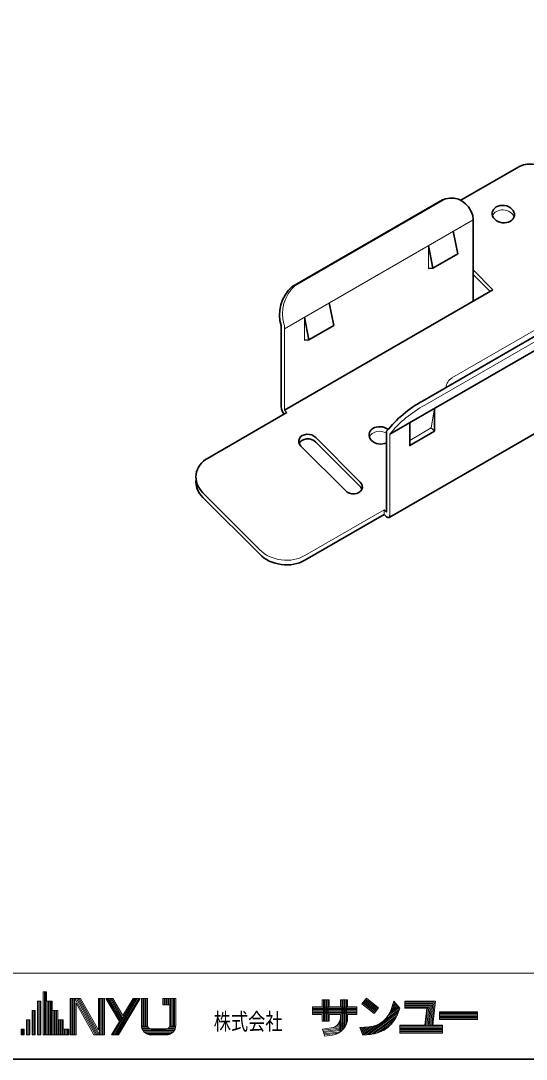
# Model space of a CAD drawing. Units: millimetres on the paper. Extents: x -405 to -16, y -286 to 286.
# Drawn here: x -197.4 to -109.2, y -286 to -104.8 of the extents above; entities that cross this region are included whole.
import ezdxf
from ezdxf.enums import TextEntityAlignment as Align

# ---------------------------------------------------------------- set-up
doc = ezdxf.new("R2010")
doc.units = ezdxf.units.MM
doc.layers.add('0-1_本体', color=7, linetype='Continuous', lineweight=35)
doc.layers.add('F-0_枠図面', color=4, linetype='Continuous', lineweight=18)
doc.styles.add('ＭＳ ゴシック', font='')
doc.styles.get('ＭＳ ゴシック').set_extended_font_data('MS Gothic')

msp = doc.modelspace()

# ---------------------------------------------------------------- linework, layer by layer
at = {"layer": '0-1_本体'}
for p, q in [((-110.535, -130.276), (-120.64, -136.11)), ((-123.843, -136.019), (-123.331, -135.856)), ((-150.133, -151.197), (-123.843, -136.019)), ((-118.504, -139.23), (-118.504, -153.726)), ((-121.968, -141.526), (-121.172, -145.446)), ((-126.298, -144.026), (-125.502, -147.946)), ((-115.547, -152.019), (-118.504, -149.062)), ((-115.04, -151.726), (-151.413, -172.726)), ((-143.619, -154.026), (-142.823, -157.946)), ((-147.949, -156.526), (-147.153, -160.446)), ((-103.061, -157.148), (-127.322, -171.151)), ((-151.979, -172.16), (-151.979, -157.983)), ((-133.028, -176.911), (-100.119, -157.911)), ((-164.845, -181.15), (-150.989, -173.15)), ((-133.173, -191.49), (-100.262, -172.489)), ((-125.234, -172.411), (-125.234, -176.411)), ((-145.959, -177.497), (-138.181, -185.275)), ((-133.594, -190.545), (-133.594, -176.429)), ((-140.779, -186.775), (-148.557, -178.997)), ((-155.74, -197.885), (-165.64, -187.986)), ((-147.874, -198.921), (-134.018, -190.921)), ((-134.018, -190.921), (-133.594, -191.345))]:
    msp.add_line(p, q, dxfattribs=at)
at = {"layer": '0-1_本体', "color": 4, "lineweight": 18}
for p, q in [((-149.62, -151.034), (-123.331, -135.856)), ((-151.413, -158.526), (-118.504, -139.526)), ((-74.556, -139.618), (-122.187, -167.118)), ((-126.298, -144.026), (-126.298, -148.026)), ((-118.504, -148.262), (-115.04, -151.726)), ((-147.949, -156.526), (-147.949, -160.526)), ((-151.413, -158.23), (-151.413, -172.726)), ((-126.93, -171.849), (-102.681, -157.849)), ((-150.989, -173.15), (-151.413, -172.726)), ((-125.799, -175.845), (-125.234, -172.411)), ((-133.028, -176.911), (-133.028, -191.111)), ((-125.799, -175.845), (-129.564, -178.019)), ((-125.234, -176.411), (-125.799, -175.845)), ((-145.959, -178.297), (-138.181, -186.075)), ((-165.64, -187.186), (-155.74, -197.085)), ((-147.874, -198.121), (-134.018, -190.121)), ((-134.018, -190.921), (-134.018, -190.121)), ((-133.594, -190.545), (-134.018, -190.121))]:
    msp.add_line(p, q, dxfattribs=at)
at = {"layer": '0-1_本体'}
for points in [[(-126.298, -148.026), (-125.502, -147.946), (-121.172, -145.446)], [(-147.949, -160.526), (-147.153, -160.446), (-142.823, -157.946)], [(-129.564, -174.911), (-129.564, -178.911), (-125.234, -176.411)]]:
    msp.add_lwpolyline(points, dxfattribs=at)
at = {"layer": '0-1_本体', "color": 4, "lineweight": 18}
msp.add_lwpolyline([(-133.028, -176.911), (-100.119, -157.911)], dxfattribs=at)
at = {"layer": '0-1_本体'}
for centre, radius, start, end in [((-120.098, -139.229), 1.594, 359.97037, 16.17926), ((-117.329, -189.392), 20.799, 118.71531, 141.44454)]:
    msp.add_arc(centre, radius, start, end, dxfattribs=at)
at = {"layer": '0-1_本体', "color": 4, "lineweight": 18}
for centre, radius, start, end in [((-153.013, -158.23), 1.6, 0, 20.7048), ((-116.937, -190.089), 20.799, 118.71531, 140.68237)]:
    msp.add_arc(centre, radius, start, end, dxfattribs=at)
at = {"layer": '0-1_本体'}
for centre, major_axis, ratio, start_param, end_param in [((-108.414, -132.397), (-3.321, 0.437), 0.775, 3.9220159, 5.5027621), ((-122.937, -141.164), (1.87, 5.239), 0.8, 5.4425294, 6.7887217), ((-147.69, -155.351), (1.87, 5.236), 0.8, 0.9814123, 2.3533346), ((-151.413, -172.726), (-0.395, 0.954), 0.425, 0.7725458, 2.2277381), ((-134.709, -177.136), (1.937, -0.255), 0.775, 0.8962689, 5.4239983), ((-147.258, -178.247), (1.66, -0.219), 0.775, 0.7804232, 3.9220159), ((-147.258, -179.047), (1.66, -0.219), 0.775, 0.7804232, 2.9310731), ((-161.309, -184.686), (-5.534, 0.729), 0.775, 5.4828624, 7.0636086), ((-161.309, -185.486), (-5.534, 0.729), 0.775, 0.0094025, 0.7804232), ((-139.48, -186.025), (1.66, -0.219), 0.775, 3.9220159, 7.0636086), ((-139.48, -186.825), (1.66, -0.219), 0.775, 0.4138772, 0.7804232), ((-133.594, -190.545), (-0.395, 0.954), 0.425, 2.3690468, 3.9141385), ((-151.41, -195.385), (-5.534, 0.729), 0.775, 0.7804232, 2.3611694)]:
    msp.add_ellipse(centre, major_axis=major_axis, ratio=ratio, start_param=start_param, end_param=end_param, dxfattribs=at)
msp.add_ellipse((-113.221, -138.519), major_axis=(1.937, -0.255), ratio=0.775, dxfattribs=at)
at = {"layer": '0-1_本体', "color": 4, "lineweight": 18}
for centre, major_axis, ratio, start_param, end_param in [((-113.221, -139.319), (1.937, -0.255), 0.775, 0.3680919, 2.9768584), ((-147.177, -155.188), (1.87, 5.236), 0.8, 0.9814123, 2.3210102), ((-120.42, -168.886), (2.767, -0.364), 0.775, 2.3412697, 3.2574745), ((-134.709, -177.936), (1.937, -0.255), 0.775, 1.0625446, 2.9768584), ((-147.258, -179.047), (1.66, -0.219), 0.775, 0.7804232, 2.9310731), ((-139.48, -186.825), (1.66, -0.219), 0.775, 0.4138772, 0.7804232), ((-151.41, -194.585), (-5.534, 0.729), 0.775, 0.7804232, 2.3611694)]:
    msp.add_ellipse(centre, major_axis=major_axis, ratio=ratio, start_param=start_param, end_param=end_param, dxfattribs=at)
at = {"layer": 'F-0_枠図面'}
for p, q in [((-405, -271), (-15.5, -271)), ((-193.524, -274.229), (-192.924, -274.229)), ((-193.524, -281.756), (-193.524, -274.229)), ((-193.313, -281.756), (-193.313, -274.229)), ((-193.102, -281.756), (-193.102, -274.229)), ((-192.924, -275.894), (-192.924, -274.229)), ((-188.828, -275.428), (-186.996, -275.428)), ((-188.828, -281.756), (-188.828, -275.428)), ((-188.617, -281.756), (-188.617, -275.428)), ((-188.406, -281.756), (-188.406, -275.428)), ((-188.195, -281.756), (-188.195, -275.428)), ((-187.99, -275.404), (-184.422, -281.756)), ((-187.984, -281.756), (-187.984, -275.428)), ((-187.734, -275.428), (-184.181, -281.756)), ((-187.492, -275.428), (-183.938, -281.756)), ((-187.25, -275.428), (-183.782, -281.605)), ((-186.996, -275.428), (-183.898, -280.944)), ((-183.898, -280.944), (-183.898, -275.428)), ((-183.898, -275.428), (-182.832, -275.428)), ((-183.676, -281.756), (-183.676, -275.428)), ((-183.465, -281.756), (-183.465, -275.428)), ((-183.254, -281.756), (-183.254, -275.428)), ((-183.043, -281.756), (-183.043, -275.428)), ((-182.832, -281.756), (-182.832, -275.428)), ((-182.599, -275.428), (-181.36, -275.428)), ((-182.599, -275.428), (-180.222, -279.434)), ((-182.354, -275.428), (-179.97, -279.445)), ((-182.109, -275.428), (-179.847, -279.238)), ((-181.863, -275.428), (-179.724, -279.032)), ((-181.618, -275.428), (-179.602, -278.825)), ((-181.36, -275.428), (-179.602, -278.39)), ((-181.342, -281.756), (-177.586, -275.428)), ((-181.097, -281.756), (-177.34, -275.428)), ((-180.851, -281.756), (-177.095, -275.428)), ((-180.606, -281.756), (-176.85, -275.428)), ((-180.361, -281.756), (-176.604, -275.428)), ((-179.602, -278.39), (-177.844, -275.428)), ((-177.844, -275.428), (-176.604, -275.428)), ((-176.371, -280.091), (-176.371, -275.428)), ((-176.371, -275.428), (-175.305, -275.428)), ((-176.16, -280.219), (-176.16, -275.428)), ((-175.949, -280.219), (-175.949, -275.428)), ((-175.738, -280.219), (-175.738, -275.428)), ((-175.527, -280.219), (-175.527, -275.428)), ((-175.305, -280.091), (-175.305, -275.428)), ((-172.641, -275.428), (-170.376, -275.428)), ((-172.641, -276.494), (-172.641, -275.428)), ((-172.43, -276.494), (-172.43, -275.428)), ((-172.219, -276.494), (-172.219, -275.428)), ((-172.008, -276.494), (-172.008, -275.428)), ((-171.797, -276.494), (-171.797, -275.428)), ((-171.586, -276.494), (-171.586, -275.428)), ((-171.375, -276.494), (-171.375, -275.428)), ((-171.22, -280.219), (-171.22, -275.428)), ((-171.009, -280.219), (-171.009, -275.428)), ((-170.798, -280.219), (-170.798, -275.428)), ((-170.587, -280.219), (-170.587, -275.428)), ((-170.376, -280.091), (-170.376, -275.428)), ((-137.891, -276.35), (-137.127, -275.357)), ((-137.127, -275.357), (-134.985, -277.005)), ((-194.49, -275.894), (-193.945, -275.894)), ((-194.49, -281.756), (-194.49, -275.894)), ((-194.279, -281.756), (-194.279, -275.894)), ((-194.068, -281.756), (-194.068, -275.894)), ((-193.945, -281.756), (-193.945, -275.894)), ((-192.924, -275.894), (-191.958, -275.894)), ((-192.891, -281.756), (-192.891, -275.894)), ((-192.68, -281.756), (-192.68, -275.894)), ((-192.469, -281.756), (-192.469, -275.894)), ((-192.258, -281.756), (-192.258, -275.894)), ((-192.047, -281.756), (-192.047, -275.894)), ((-191.958, -277.515), (-191.958, -275.894)), ((-187.762, -281.756), (-187.762, -276.241)), ((-187.762, -276.241), (-184.664, -281.756)), ((-172.641, -276.494), (-171.442, -276.494)), ((-171.442, -280.091), (-171.442, -276.494)), ((-146.52, -276.873), (-144.839, -276.873)), ((-146.52, -278.191), (-146.52, -276.873)), ((-146.52, -276.926), (-138.775, -276.926)), ((-146.52, -277.137), (-138.775, -277.137)), ((-144.839, -276.873), (-144.839, -275.621)), ((-144.839, -275.621), (-143.587, -275.621)), ((-144.628, -279.345), (-144.628, -275.621)), ((-144.417, -279.345), (-144.417, -275.621)), ((-144.207, -279.345), (-144.207, -275.621)), ((-143.996, -279.345), (-143.996, -275.621)), ((-143.785, -279.345), (-143.785, -275.621)), ((-143.587, -276.873), (-143.587, -275.621)), ((-143.587, -276.873), (-141.642, -276.873)), ((-141.642, -275.621), (-140.39, -275.621)), ((-141.642, -276.873), (-141.642, -275.621)), ((-141.431, -281.031), (-141.431, -275.621)), ((-141.22, -280.824), (-141.22, -275.621)), ((-141.009, -280.572), (-141.009, -275.621)), ((-140.798, -280.251), (-140.798, -275.621)), ((-140.587, -279.801), (-140.587, -275.621)), ((-140.39, -276.873), (-140.39, -275.621)), ((-140.39, -276.873), (-138.775, -276.873)), ((-138.775, -278.191), (-138.775, -276.873)), ((-137.891, -276.35), (-135.748, -277.998)), ((-137.762, -276.183), (-135.62, -277.83)), ((-137.633, -276.015), (-135.491, -277.663)), ((-137.505, -275.848), (-135.362, -277.496)), ((-137.376, -275.681), (-135.234, -277.329)), ((-137.247, -275.514), (-135.105, -277.162)), ((-135.748, -277.998), (-134.985, -277.005)), ((-133.979, -279.173), (-131.348, -277.244)), ((-133.355, -278.453), (-131.366, -276.996)), ((-133.07, -277.984), (-131.504, -276.836)), ((-132.888, -277.588), (-131.642, -276.675)), ((-132.763, -277.235), (-131.78, -276.514)), ((-132.733, -277.136), (-132.348, -275.851)), ((-132.662, -276.9), (-131.917, -276.354)), ((-132.562, -276.565), (-132.055, -276.193)), ((-132.461, -276.229), (-132.193, -276.033)), ((-132.348, -275.851), (-131.298, -277.077)), ((-131.452, -277.592), (-131.298, -277.077)), ((-130.412, -277.104), (-130.412, -275.851)), ((-130.412, -275.851), (-125.042, -275.851)), ((-130.412, -276.062), (-125.277, -276.062)), ((-130.412, -276.273), (-125.512, -276.273)), ((-130.412, -276.484), (-125.747, -276.484)), ((-130.412, -276.695), (-125.982, -276.695)), ((-130.412, -276.906), (-126.218, -276.906)), ((-130.412, -277.104), (-126.571, -277.104)), ((-126.893, -280.07), (-126.571, -277.104)), ((-126.787, -280.189), (-126.441, -277.012)), ((-126.575, -280.189), (-126.218, -276.906)), ((-126.362, -280.189), (-125.982, -276.695)), ((-126.15, -280.189), (-125.747, -276.484)), ((-125.938, -280.189), (-125.512, -276.273)), ((-125.726, -280.189), (-125.277, -276.062)), ((-125.501, -280.07), (-125.042, -275.851)), ((-195.455, -281.756), (-195.455, -277.515)), ((-195.455, -277.515), (-194.912, -277.515)), ((-195.244, -281.756), (-195.244, -277.515)), ((-195.034, -281.756), (-195.034, -277.515)), ((-194.912, -281.756), (-194.912, -277.515)), ((-191.958, -277.515), (-190.992, -277.515)), ((-191.836, -281.756), (-191.836, -277.515)), ((-191.625, -281.756), (-191.625, -277.515)), ((-191.414, -281.756), (-191.414, -277.515)), ((-191.203, -281.756), (-191.203, -277.515)), ((-190.992, -279.136), (-190.992, -277.515)), ((-146.52, -277.348), (-138.775, -277.348)), ((-146.52, -277.559), (-138.775, -277.559)), ((-146.52, -277.77), (-138.775, -277.77)), ((-146.52, -277.98), (-138.775, -277.98)), ((-146.52, -278.191), (-144.839, -278.191)), ((-144.839, -279.345), (-144.839, -278.191)), ((-143.587, -278.191), (-141.642, -278.191)), ((-143.587, -279.345), (-143.587, -278.191)), ((-141.642, -278.72), (-141.642, -278.191)), ((-141.642, -281.12), (-141.642, -278.723)), ((-140.39, -278.191), (-138.775, -278.191)), ((-140.39, -278.715), (-140.39, -278.191)), ((-137.118, -281.735), (-131.449, -277.579)), ((-136.717, -281.703), (-131.563, -277.925)), ((-136.311, -281.667), (-131.714, -278.297)), ((-135.857, -281.596), (-131.918, -278.709)), ((-124.347, -279.048), (-124.347, -277.73)), ((-124.347, -277.73), (-117.755, -277.73)), ((-124.347, -277.888), (-117.755, -277.888)), ((-124.347, -278.099), (-117.755, -278.099)), ((-124.347, -278.31), (-117.755, -278.31)), ((-124.347, -278.521), (-117.755, -278.521)), ((-124.347, -278.732), (-117.755, -278.732)), ((-124.347, -278.943), (-117.755, -278.943)), ((-124.347, -279.048), (-117.755, -279.048)), ((-117.755, -279.048), (-117.755, -277.73)), ((-197.387, -281.756), (-197.387, -280.757)), ((-197.387, -280.757), (-196.843, -280.757)), ((-197.211, -281.756), (-197.211, -280.757)), ((-197, -281.756), (-197, -280.757)), ((-196.843, -281.756), (-196.843, -280.757)), ((-196.421, -279.136), (-195.877, -279.136)), ((-196.421, -281.756), (-196.421, -279.136)), ((-196.21, -281.756), (-196.21, -279.136)), ((-195.999, -281.756), (-195.999, -279.136)), ((-195.877, -281.756), (-195.877, -279.136)), ((-190.992, -279.136), (-190.027, -279.136)), ((-190.992, -281.756), (-190.992, -279.136)), ((-190.781, -281.756), (-190.781, -279.136)), ((-190.571, -281.756), (-190.571, -279.136)), ((-190.36, -281.756), (-190.36, -279.136)), ((-190.149, -281.756), (-190.149, -279.136)), ((-190.027, -280.757), (-190.027, -279.136)), ((-190.027, -280.757), (-189.061, -280.757)), ((-189.938, -281.756), (-189.938, -280.757)), ((-189.727, -281.756), (-189.727, -280.757)), ((-189.516, -281.756), (-189.516, -280.757)), ((-189.305, -281.756), (-189.305, -280.757)), ((-189.094, -281.756), (-189.094, -280.757)), ((-189.061, -281.756), (-189.061, -280.757)), ((-181.6, -281.756), (-180.222, -279.434)), ((-176.371, -280.113), (-176.349, -280.113)), ((-176.366, -280.219), (-175.292, -280.219)), ((-176.336, -280.43), (-175.201, -280.43)), ((-176.278, -280.641), (-174.945, -280.641)), ((-176.187, -280.851), (-170.56, -280.851)), ((-174.706, -280.691), (-172.041, -280.691)), ((-171.802, -280.641), (-170.469, -280.641)), ((-171.547, -280.43), (-170.411, -280.43)), ((-171.456, -280.219), (-170.381, -280.219)), ((-144.839, -279.345), (-143.587, -279.345)), ((-144.788, -280.738), (-143.264, -280.548)), ((-144.788, -280.738), (-144.378, -281.949)), ((-144.719, -280.942), (-140.937, -280.471)), ((-144.65, -281.146), (-141.116, -280.706)), ((-143.257, -280.547), (-140.874, -280.251)), ((-142.439, -280.233), (-140.9, -280.041)), ((-142.149, -279.984), (-140.926, -279.832)), ((-141.96, -279.748), (-140.952, -279.623)), ((-141.748, -281.12), (-141.748, -279.327)), ((-138.28, -280.466), (-136.695, -280.337)), ((-138.28, -280.466), (-137.72, -281.784)), ((-138.186, -280.687), (-137.835, -280.43)), ((-138.102, -280.887), (-137.434, -280.397)), ((-138.017, -281.086), (-137.033, -280.365)), ((-137.932, -281.285), (-136.631, -280.332)), ((-137.847, -281.485), (-136.2, -280.277)), ((-137.763, -281.684), (-135.666, -280.148)), ((-137.52, -281.768), (-134.792, -279.769)), ((-135.318, -281.462), (-132.208, -279.183)), ((-134.586, -281.187), (-132.691, -279.798)), ((-131.301, -281.454), (-131.301, -280.07)), ((-131.301, -280.07), (-126.893, -280.07)), ((-131.301, -280.189), (-123.853, -280.189)), ((-131.301, -280.4), (-123.853, -280.4)), ((-131.301, -280.611), (-123.853, -280.611)), ((-131.301, -280.822), (-123.853, -280.822)), ((-125.501, -280.07), (-123.853, -280.07)), ((-123.853, -281.454), (-123.853, -280.07)), ((-197.387, -281.756), (-196.843, -281.756)), ((-196.421, -281.756), (-195.877, -281.756)), ((-195.455, -281.756), (-194.912, -281.756)), ((-194.49, -281.756), (-193.945, -281.756)), ((-193.524, -281.756), (-189.061, -281.756)), ((-188.828, -281.756), (-187.762, -281.756)), ((-184.664, -281.756), (-182.832, -281.756)), ((-181.6, -281.756), (-180.361, -281.756)), ((-176.058, -281.062), (-170.689, -281.062)), ((-175.878, -281.273), (-170.869, -281.273)), ((-175.618, -281.484), (-171.129, -281.484)), ((-175.153, -281.695), (-171.595, -281.695)), ((-174.706, -281.756), (-172.041, -281.756)), ((-144.581, -281.35), (-141.34, -280.946)), ((-144.512, -281.554), (-141.633, -281.195)), ((-144.443, -281.758), (-142.053, -281.46)), ((-144.378, -281.949), (-143.096, -281.789)), ((-137.72, -281.784), (-136.404, -281.678)), ((-131.301, -281.033), (-123.853, -281.033)), ((-131.301, -281.244), (-123.853, -281.244)), ((-131.301, -281.454), (-123.853, -281.454))]:
    msp.add_line(p, q, dxfattribs=at)
at = {"layer": 'F-0_枠図面', "color": 7, "lineweight": 35}
msp.add_lwpolyline([(-405, -11), (-405, -286), (-15.5, -286)], dxfattribs=at)
at = {"layer": 'F-0_枠図面'}
for centre, radius, start, end in [((-136.969, -275.946), 4.4, 273.5696, 344.30289), ((-143.493, -278.711), 1.851, 277.12369, 0.28418), ((-143.493, -278.711), 3.103, 277.45369, 359.92859), ((-136.973, -275.942), 5.762, 273.9684, 344.73839), ((-174.706, -280.091), 1.665, 179.99979, 270.00009), ((-174.706, -280.091), 0.6, 179.99979, 270.00009), ((-172.041, -280.091), 0.6, 270.00009, 0), ((-172.041, -280.091), 1.665, 270.00009, 0)]:
    msp.add_arc(centre, radius, start, end, dxfattribs=at)

# ---------------------------------------------------------------- texts
at = {"layer": 'F-0_枠図面', "color": 7, "style": 'ＭＳ ゴシック', "width": 0.75}
msp.add_text('株式会社', height=2.933, dxfattribs=at).set_placement((-163.76, -281.775), align=Align.BOTTOM_LEFT)

doc.saveas('drawing.dxf')
